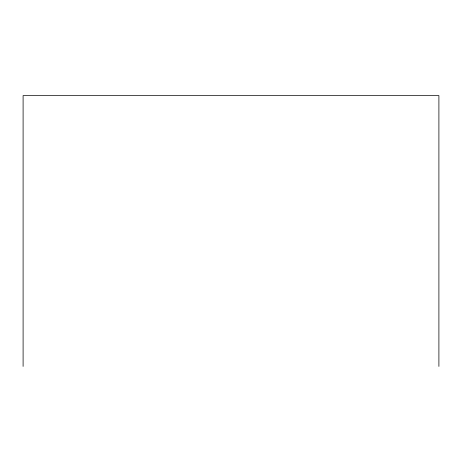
<?xml version="1.0" encoding="UTF-8"?>
<svg xmlns="http://www.w3.org/2000/svg" width="462" height="462" viewBox="0 0 462 462"><rect width="100%" height="100%" fill="white"/><g stroke="black" fill="none" stroke-linecap="round" stroke-linejoin="round"><path stroke-width="0.69" d="M438.9 366.418L438.9 95.582L23.1 95.582L23.1 366.418"/></g></svg>
